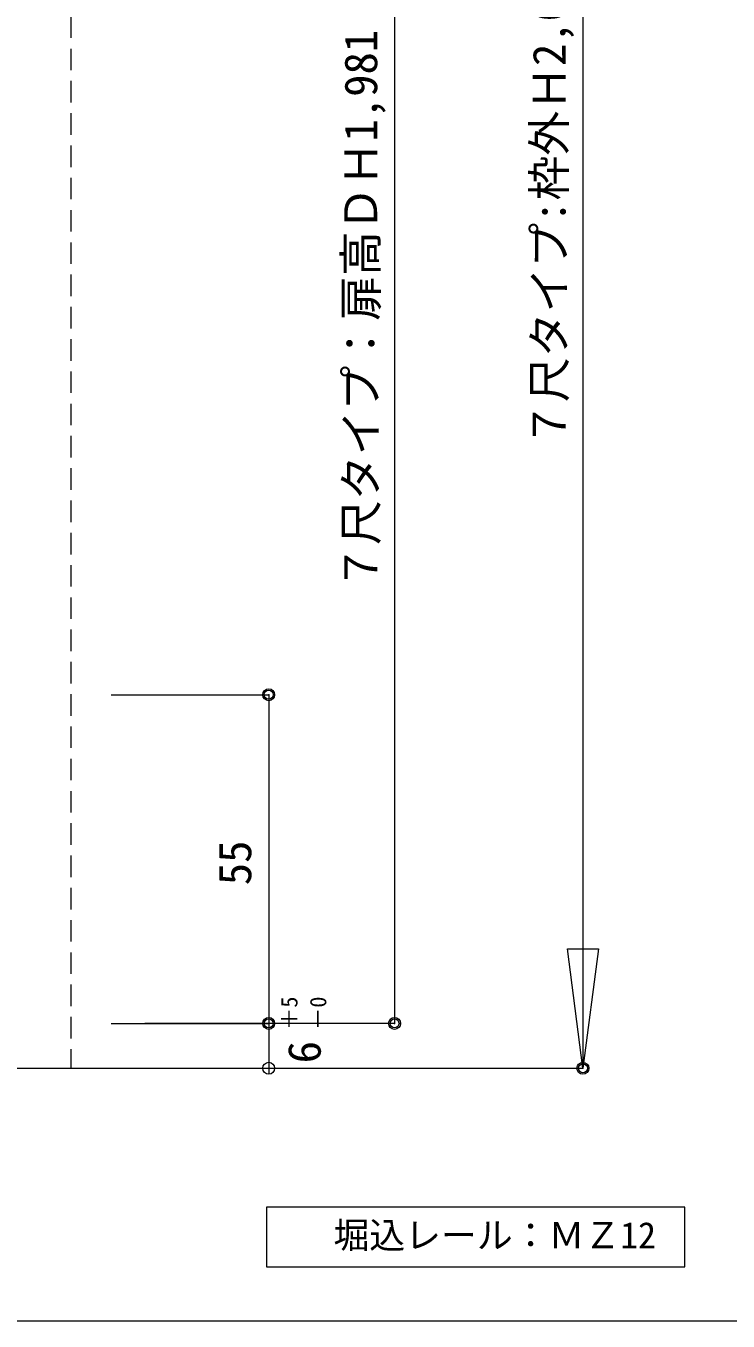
# Model space of a CAD drawing. Units: millimetres on the paper, enlarged 5 times, with parts at other scales. Extents: x -992 to 1008, y -685 to 700.
# Drawn here: x -405.1 to -209.3, y -26.2 to 334.9 of the extents above; entities that cross this region are included whole.
import ezdxf
from ezdxf.enums import TextEntityAlignment as Align

# ---------------------------------------------------------------- set-up
doc = ezdxf.new("R2010")
doc.units = ezdxf.units.MM
doc.header["$LTSCALE"] = 5
doc.header["$PDMODE"] = 32
doc.header["$PDSIZE"] = 2.5
doc.linetypes.add('DASHED1', pattern=[1.8, 1.2, -0.6])
for name, color, linetype, lineweight in [('1-0_H-SYM', 7, 'Continuous', 20), ('1-1_0', 7, 'Continuous', 20), ('2-0_18', 7, 'Continuous', 18)]:
    doc.layers.add(name, color=color, linetype=linetype, lineweight=lineweight)
doc.styles.add('ＭＳ ゴシック', font='')
doc.styles.get('ＭＳ ゴシック').set_extended_font_data('MS Gothic')

msp = doc.modelspace()

# ---------------------------------------------------------------- linework, layer by layer
at = {"layer": '1-0_H-SYM'}
msp.add_lwpolyline([(197.5, -26.25), (-967.5, -26.25), (-967.5, 675)], dxfattribs=at)
at = {"layer": '1-1_0'}
msp.add_lwpolyline([(197.5, -26.25), (-967.5, -26.25), (-967.5, 675)], dxfattribs=at)
at = {"layer": '2-0_18', "linetype": 'DASHED1', "lineweight": 20}
msp.add_line((-392.547, 526.571), (-392.547, 44.258), dxfattribs=at)
at = {"layer": '2-0_18', "color": 4}
for p, q in [((-249.757, 526.571), (-249.757, 44.258)), ((-302.281, 454.853), (-302.281, 56.758)), ((-381.278, 148.425), (-337.373, 148.425)), ((-337.373, 148.425), (-337.373, 56.758)), ((-254.09, 77.591), (-245.423, 77.591)), ((-249.757, 44.257), (-254.09, 77.591)), ((-245.423, 77.591), (-249.757, 44.257)), ((-337.373, 75.091), (-337.373, 42.591)), ((-381.278, 56.758), (-337.373, 56.758)), ((-302.281, 56.758), (-371.946, 56.758)), ((-381.278, 44.258), (-249.757, 44.258))]:
    msp.add_line(p, q, dxfattribs=at)
at = {"layer": '2-0_18', "lineweight": 20}
msp.add_line((-582.547, 44.258), (-337.356, 44.258), dxfattribs=at)
at = {"layer": '2-0_18'}
for p, q in [((-337.956, 5.516), (-337.956, -11.151)), ((-221.289, 5.516), (-337.956, 5.516)), ((-221.289, -11.151), (-221.289, 5.516)), ((-337.956, -11.151), (-221.289, -11.151))]:
    msp.add_line(p, q, dxfattribs=at)
at = {"layer": '2-0_18', "color": 4}
for centre in [(-337.373, 148.425), (-337.373, 56.758), (-302.281, 56.758), (-337.373, 44.258), (-337.373, 44.258), (-249.757, 44.258)]:
    msp.add_circle(centre, 1.667, dxfattribs=at)
for p in [(-337.373, 148.425), (-337.373, 56.758), (-302.281, 56.758)]:
    msp.add_point(p, dxfattribs=at)
at = {"layer": '2-0_18', "color": 5}
for p in [(-337.373, 148.425), (-337.373, 56.758), (-302.281, 56.758), (-249.757, 44.258)]:
    msp.add_point(p, dxfattribs=at)

# ---------------------------------------------------------------- texts
at = {"layer": '2-0_18', "style": 'ＭＳ ゴシック'}
for s, height, p in [('７尺タイプ:枠外Ｈ2,034', 9.164, (-251.84, 217.523)), ('７尺タイプ：扉高ＤＨ1,981', 9.164, (-304.365, 177.68)), ('55', 9.164, (-339.484, 95.293)), ('＋5', 4.582, (-327.975, 54.895)), ('－0', 4.582, (-319.93, 54.895)), ('6', 9.164, (-320.114, 45.624))]:
    msp.add_text(s, height=height, rotation=90, dxfattribs=at).set_placement(p, align=Align.BOTTOM_LEFT)
msp.add_text('堀込レール：ＭＺ12', height=7.331, dxfattribs=at).set_placement((-319.331, -8.158), align=Align.BOTTOM_LEFT)

doc.saveas('drawing.dxf')
